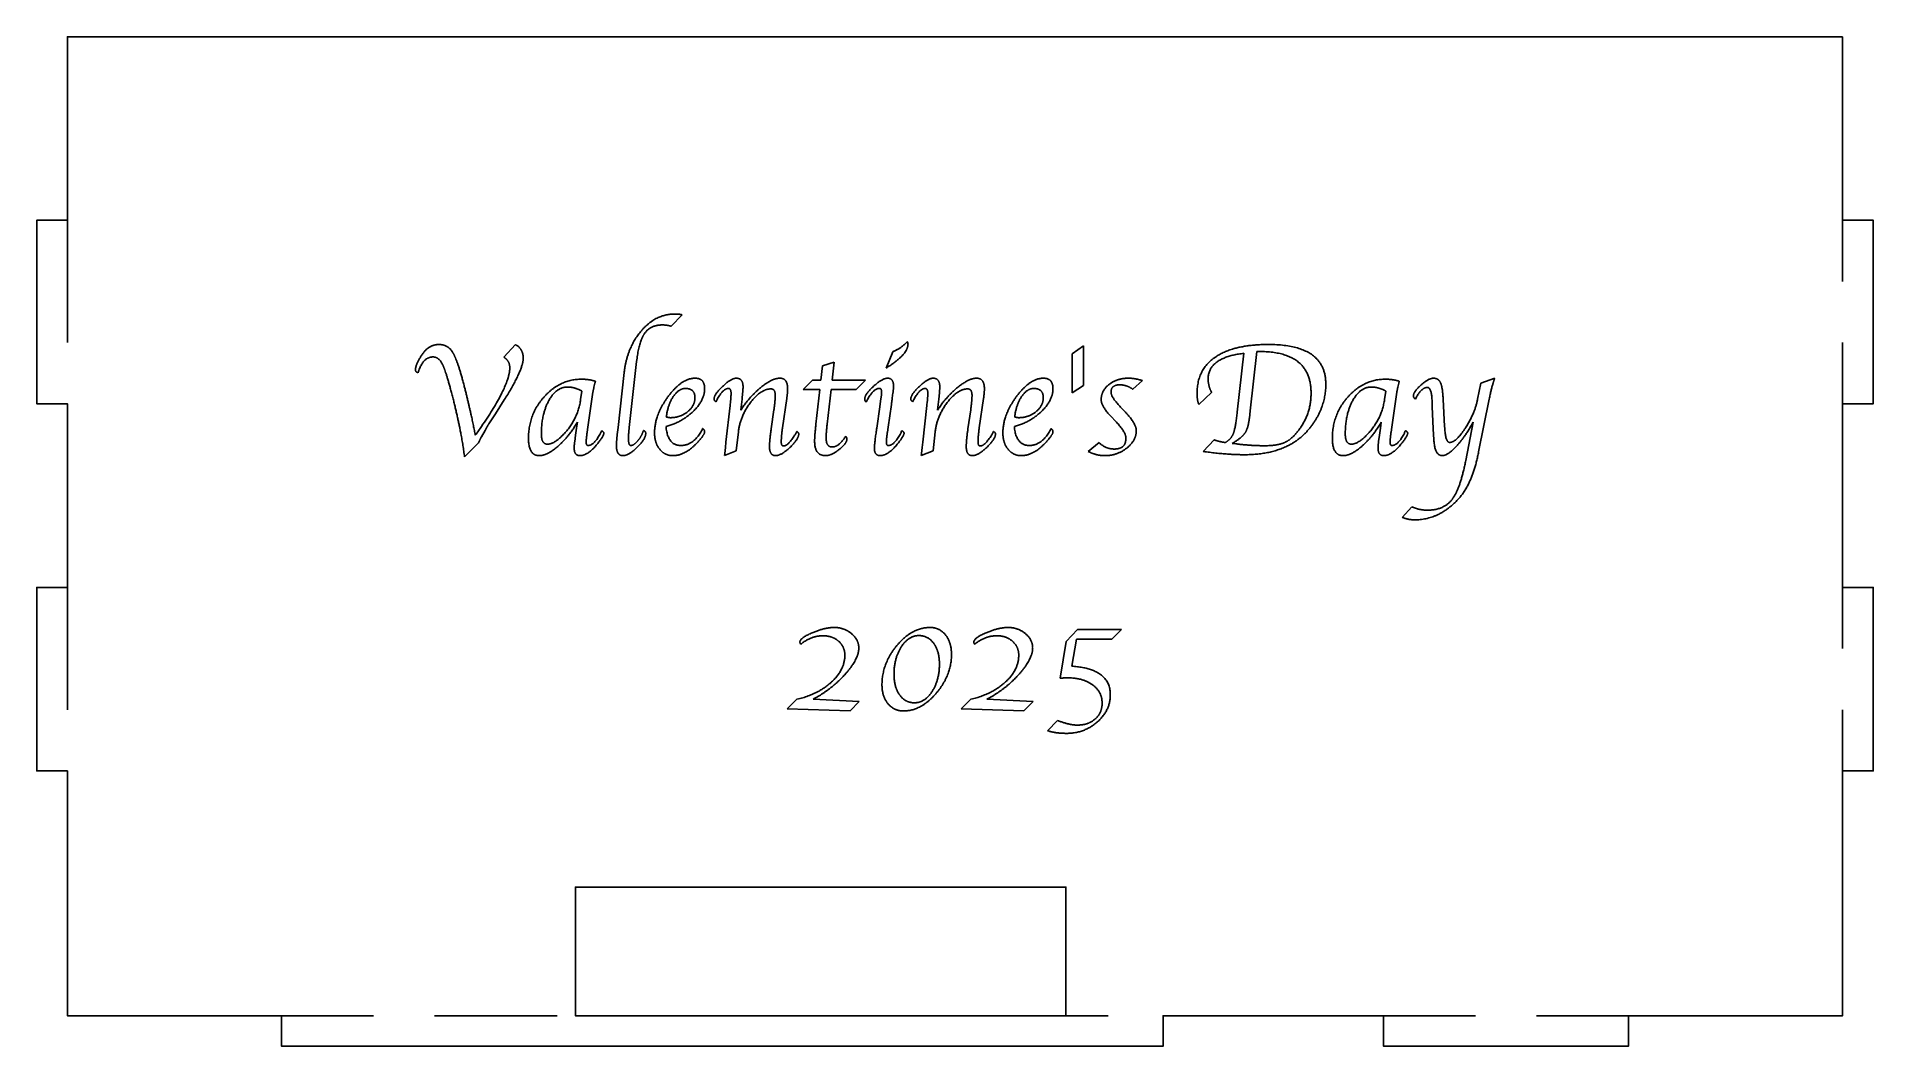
# Model space of a CAD drawing. Header units: inches. Extents: x 0 to 7.5, y 0 to 4.12.
import ezdxf

# ---------------------------------------------------------------- set-up
doc = ezdxf.new("R2010")
doc.units = ezdxf.units.IN
doc.linetypes.add('DASHED', pattern=[0.75, 0.5, -0.25])
doc.layers.get('0').update_dxf_attribs({"linetype": 'CONTINUOUS'})
doc.layers.add('1', color=7, linetype='DASHED')

msp = doc.modelspace()

# ---------------------------------------------------------------- linework, layer by layer
for p, q in [((2.6361, 2.9888), (2.5904, 2.9421)), ((1.9073, 2.8153), (1.9547, 2.8674)), ((4.229, 2.8288), (4.2747, 2.8626)), ((4.2747, 2.8626), (4.2747, 2.7004)), ((2.4498, 2.7982), (2.4198, 2.5285)), ((3.2021, 2.7213), (3.2089, 2.7799)), ((3.2089, 2.7799), (3.2562, 2.7957)), ((3.2562, 2.7957), (3.2481, 2.7213)), ((3.4686, 2.7712), (3.4957, 2.8378)), ((4.229, 2.6698), (4.229, 2.8288)), ((4.9028, 2.5916), (4.9295, 2.8314)), ((4.9823, 2.8388), (4.9553, 2.597)), ((4.9929, 2.8388), (4.9823, 2.8388)), ((2.2795, 2.71), (2.2756, 2.693)), ((2.3741, 2.5285), (2.3989, 2.7525)), ((3.13, 2.684), (3.1677, 2.7213)), ((3.1677, 2.7213), (3.2021, 2.7213)), ((3.2481, 2.7213), (3.3846, 2.7213)), ((3.3846, 2.7213), (3.3469, 2.684)), ((4.2747, 2.7004), (4.229, 2.6698)), ((4.5152, 2.72), (4.4766, 2.6843)), ((5.5624, 2.71), (5.5585, 2.693)), ((5.8843, 2.6444), (5.8969, 2.71)), ((5.8969, 2.71), (5.9541, 2.73)), ((1.9093, 2.6408), (1.8729, 2.5848)), ((2.2212, 2.6424), (2.2264, 2.6772)), ((2.2714, 2.6724), (2.2508, 2.5301)), ((2.8316, 2.618), (2.8335, 2.635)), ((2.8802, 2.644), (2.8776, 2.6222)), ((2.8828, 2.6701), (2.8802, 2.644)), ((3.063, 2.6466), (3.0456, 2.5266)), ((3.1979, 2.684), (3.13, 2.684)), ((3.1821, 2.5417), (3.1979, 2.684)), ((3.2439, 2.684), (3.2278, 2.5417)), ((3.3469, 2.684), (3.2439, 2.684)), ((3.4429, 2.6131), (3.4461, 2.6354)), ((3.4461, 2.6354), (3.4487, 2.6531)), ((3.4966, 2.6698), (3.4938, 2.6482)), ((3.6351, 2.618), (3.637, 2.635)), ((3.6837, 2.644), (3.6811, 2.6222)), ((3.6863, 2.6701), (3.6837, 2.644)), ((3.8665, 2.6466), (3.8491, 2.5266)), ((4.7979, 2.6711), (4.7457, 2.6222)), ((5.5041, 2.6424), (5.5093, 2.6772)), ((5.5543, 2.6724), (5.5337, 2.5301)), ((5.6992, 2.6141), (5.6982, 2.6402)), ((5.7436, 2.6444), (5.7494, 2.5317)), ((5.9316, 2.6444), (5.8885, 2.4284)), ((1.8729, 2.5848), (1.8465, 2.5433)), ((2.8148, 2.4686), (2.8316, 2.618)), ((2.8776, 2.6222), (2.875, 2.5993)), ((2.9993, 2.5224), (3.0105, 2.6003)), ((3.4303, 2.5256), (3.4429, 2.6131)), ((3.4902, 2.6222), (3.477, 2.5301)), ((3.6183, 2.4686), (3.6351, 2.618)), ((3.6811, 2.6222), (3.6785, 2.5993)), ((3.8028, 2.5224), (3.8141, 2.6003)), ((4.4054, 2.5542), (4.3871, 2.5732)), ((4.426, 2.6119), (4.446, 2.5906)), ((4.9553, 2.597), (4.9521, 2.5668)), ((5.7034, 2.523), (5.6992, 2.6141)), ((1.8307, 2.5163), (1.8159, 2.4902)), ((2.1971, 2.4715), (2.2003, 2.4973)), ((2.2003, 2.4973), (2.2045, 2.5256)), ((2.2045, 2.5256), (2.208, 2.5494)), ((2.2508, 2.5301), (2.2479, 2.5095)), ((2.3706, 2.4998), (2.3741, 2.5285)), ((2.8654, 2.5101), (2.8567, 2.4329)), ((3.477, 2.5301), (3.4738, 2.5095)), ((3.6689, 2.5101), (3.6602, 2.4329)), ((4.7638, 2.4303), (4.8085, 2.4776)), ((5.48, 2.4715), (5.4832, 2.4973)), ((5.4832, 2.4973), (5.4874, 2.5256)), ((5.4874, 2.5256), (5.4909, 2.5494)), ((5.5337, 2.5301), (5.5308, 2.5095)), ((5.7056, 2.4783), (5.7034, 2.523)), ((5.8357, 2.3933), (5.8659, 2.5497)), ((1.8034, 2.4641), (1.747, 2.4087)), ((2.8567, 2.4329), (2.8087, 2.4133)), ((2.8087, 2.4133), (2.8097, 2.4223)), ((2.8097, 2.4223), (2.8123, 2.4461)), ((2.8123, 2.4461), (2.8148, 2.4686)), ((3.6602, 2.4329), (3.6122, 2.4133)), ((3.6122, 2.4133), (3.6132, 2.4223)), ((3.6132, 2.4223), (3.6158, 2.4461)), ((3.6158, 2.4461), (3.6183, 2.4686)), ((4.2941, 2.4306), (4.3385, 2.467)), ((5.5766, 2.1606), (5.6162, 2.204)), ((4.1796, 1.5036), (4.2034, 1.6536)), ((4.2034, 1.6536), (4.2504, 1.7028)), ((4.2459, 1.6636), (4.2269, 1.5532)), ((4.3908, 1.6636), (4.2459, 1.6636)), ((4.2504, 1.7028), (4.4294, 1.7028)), ((4.4294, 1.7028), (4.3908, 1.6636)), ((3.0648, 1.3784), (3.1047, 1.4177)), ((3.3214, 1.37), (3.0648, 1.3784)), ((3.1704, 1.4177), (3.359, 1.4083)), ((3.359, 1.4083), (3.3214, 1.37)), ((3.775, 1.3784), (3.8149, 1.4177)), ((4.0315, 1.37), (3.775, 1.3784)), ((3.8805, 1.4177), (4.0692, 1.4083)), ((4.0692, 1.4083), (4.0315, 1.37)), ((4.1281, 1.2895), (4.169, 1.3314))]:
    msp.add_line(p, q)
for points in [[(7.375, 4.125), (0.125, 4.125), (0.125, 3.375), (0, 3.375), (0, 2.625), (0.125, 2.625), (0.125, 1.875), (0, 1.875), (0, 1.125), (0.125, 1.125), (0.125, 0.125), (1, 0.125), (1, 0), (4.6, 0), (4.6, 0.125), (5.5, 0.125), (5.5, 0), (6.5, 0), (6.5, 0.125), (7.375, 0.125), (7.375, 1.125), (7.5, 1.125), (7.5, 1.875), (7.375, 1.875), (7.375, 2.625), (7.5, 2.625), (7.5, 3.375), (7.375, 3.375)], [(4.203, 0.125), (2.2, 0.125), (2.2, 0.6507), (4.203, 0.6507)]]:
    msp.add_lwpolyline(points, close=True)
for points in [[(2.4691, 2.9234), (2.528, 2.992), (2.6046, 2.992)], [(2.555, 2.9473), (2.5067, 2.9473), (2.4826, 2.9131)], [(2.5904, 2.9421), (2.5753, 2.9473), (2.555, 2.9473)], [(2.6046, 2.992), (2.6233, 2.992), (2.6361, 2.9888)], [(1.571, 2.8224), (1.5993, 2.8674), (1.6431, 2.8674)], [(1.6431, 2.8674), (1.6791, 2.8674), (1.6991, 2.8346)], [(1.9547, 2.8674), (1.9868, 2.8494), (1.9868, 2.8117)], [(2.3989, 2.7525), (2.4105, 2.8549), (2.4691, 2.9234)], [(2.4826, 2.9131), (2.4588, 2.8793), (2.4498, 2.7982)], [(3.5581, 2.8694), (3.5581, 2.8262), (3.4686, 2.7712)], [(3.4957, 2.8378), (3.5317, 2.8526), (3.5549, 2.8787)], [(3.5549, 2.8787), (3.5581, 2.8742), (3.5581, 2.8694)], [(4.8136, 2.8163), (4.889, 2.8674), (5.0306, 2.8674)], [(5.0306, 2.8674), (5.2643, 2.8674), (5.2643, 2.7049)], [(1.5465, 2.7651), (1.5475, 2.785), (1.571, 2.8224)], [(1.6186, 2.8166), (1.5764, 2.8166), (1.5578, 2.7522)], [(1.6582, 2.7837), (1.6431, 2.8166), (1.6186, 2.8166)], [(1.7016, 2.6408), (1.6736, 2.7512), (1.6582, 2.7837)], [(1.6991, 2.8346), (1.719, 2.8021), (1.7451, 2.7004)], [(1.9318, 2.7712), (1.9318, 2.8014), (1.9073, 2.8153)], [(1.9868, 2.8117), (1.9868, 2.7641), (1.9093, 2.6408)], [(4.7386, 2.6688), (4.7386, 2.7654), (4.8136, 2.8163)], [(4.9295, 2.8314), (4.7837, 2.8143), (4.7837, 2.7261)], [(5.2041, 2.6688), (5.2041, 2.8388), (4.9929, 2.8388)], [(1.5578, 2.7522), (1.5459, 2.7548), (1.5465, 2.7651)], [(1.7451, 2.7004), (1.7741, 2.5861), (1.7911, 2.4966)], [(1.7911, 2.4966), (1.9318, 2.6936), (1.9318, 2.7712)], [(2.0722, 2.6537), (2.1365, 2.7255), (2.2244, 2.7255)], [(2.2244, 2.7255), (2.2579, 2.7255), (2.2814, 2.7171)], [(2.2814, 2.7171), (2.2798, 2.7113), (2.2795, 2.71)], [(2.5782, 2.6543), (2.6339, 2.7297), (2.6883, 2.7297)], [(2.6883, 2.7297), (2.7276, 2.7297), (2.7276, 2.6875)], [(2.801, 2.6962), (2.8364, 2.7297), (2.8567, 2.7297)], [(2.8567, 2.7297), (2.8844, 2.7297), (2.8844, 2.6943)], [(2.9581, 2.6927), (3.0035, 2.7297), (3.0353, 2.7297)], [(3.0353, 2.7297), (3.0666, 2.7297), (3.0666, 2.6862)], [(3.4171, 2.6965), (3.4535, 2.7297), (3.4751, 2.7297)], [(3.4751, 2.7297), (3.4992, 2.7297), (3.4992, 2.6962)], [(3.6045, 2.6962), (3.6399, 2.7297), (3.6602, 2.7297)], [(3.6602, 2.7297), (3.6879, 2.7297), (3.6879, 2.6943)], [(3.7616, 2.6927), (3.807, 2.7297), (3.8388, 2.7297)], [(3.8388, 2.7297), (3.8701, 2.7297), (3.8701, 2.6862)], [(4.0008, 2.6543), (4.0565, 2.7297), (4.1109, 2.7297)], [(4.1109, 2.7297), (4.1501, 2.7297), (4.1501, 2.6875)], [(4.3469, 2.6415), (4.3469, 2.6788), (4.379, 2.7042)], [(4.379, 2.7042), (4.4116, 2.7297), (4.4589, 2.7297)], [(4.4222, 2.7026), (4.3871, 2.7026), (4.3871, 2.6733)], [(4.4766, 2.6843), (4.4521, 2.7026), (4.4222, 2.7026)], [(4.4589, 2.7297), (4.4846, 2.7297), (4.5152, 2.72)], [(4.7837, 2.7261), (4.7837, 2.6997), (4.7979, 2.6711)], [(5.2643, 2.7049), (5.2643, 2.6077), (5.1986, 2.5256)], [(5.3551, 2.6537), (5.4195, 2.7255), (5.5073, 2.7255)], [(5.5073, 2.7255), (5.5408, 2.7255), (5.5643, 2.7171)], [(5.5643, 2.7171), (5.5627, 2.7113), (5.5624, 2.71)], [(5.622, 2.6569), (5.622, 2.6743), (5.6532, 2.702)], [(5.6532, 2.702), (5.6844, 2.7297), (5.704, 2.7297)], [(5.704, 2.7297), (5.7243, 2.7297), (5.7327, 2.7113)], [(5.7327, 2.7113), (5.7411, 2.6933), (5.7436, 2.6444)], [(5.9541, 2.73), (5.9432, 2.7017), (5.9316, 2.6444)], [(1.747, 2.4087), (1.7342, 2.5111), (1.7016, 2.6408)], [(2.0081, 2.4844), (2.0081, 2.5822), (2.0722, 2.6537)], [(2.0915, 2.6386), (2.0609, 2.5835), (2.0609, 2.5021)], [(2.1671, 2.6936), (2.1221, 2.6936), (2.0915, 2.6386)], [(2.1549, 2.504), (2.2096, 2.5629), (2.2212, 2.6424)], [(2.2264, 2.6772), (2.1971, 2.6936), (2.1671, 2.6936)], [(2.2756, 2.693), (2.2717, 2.6753), (2.2714, 2.6724)], [(2.5229, 2.506), (2.5229, 2.5793), (2.5782, 2.6543)], [(2.5995, 2.6547), (2.5773, 2.6218), (2.5711, 2.5716)], [(2.6497, 2.6878), (2.622, 2.6878), (2.5995, 2.6547)], [(2.688, 2.6502), (2.688, 2.6878), (2.6497, 2.6878)], [(2.6581, 2.5929), (2.688, 2.6173), (2.688, 2.6502)], [(2.7276, 2.6875), (2.7276, 2.6402), (2.6816, 2.5951)], [(2.7659, 2.6437), (2.7659, 2.663), (2.801, 2.6962)], [(2.7733, 2.6331), (2.7659, 2.6392), (2.7659, 2.6437)], [(2.8251, 2.6878), (2.801, 2.6878), (2.7733, 2.6331)], [(2.8354, 2.6672), (2.8354, 2.6878), (2.8251, 2.6878)], [(2.8335, 2.635), (2.8354, 2.655), (2.8354, 2.6672)], [(2.9146, 2.6299), (2.8725, 2.5742), (2.8654, 2.5101)], [(2.875, 2.5993), (2.913, 2.656), (2.9581, 2.6927)], [(2.8844, 2.6943), (2.8844, 2.6852), (2.8828, 2.6701)], [(2.9983, 2.6859), (2.9571, 2.6859), (2.9146, 2.6299)], [(3.016, 2.6605), (3.016, 2.6859), (2.9983, 2.6859)], [(3.0105, 2.6003), (3.016, 2.6383), (3.016, 2.6605)], [(3.0666, 2.6862), (3.0666, 2.673), (3.063, 2.6466)], [(3.3811, 2.6437), (3.3811, 2.6634), (3.4171, 2.6965)], [(3.3872, 2.6328), (3.3811, 2.6383), (3.3811, 2.6437)], [(3.4413, 2.6881), (3.4162, 2.6881), (3.3872, 2.6328)], [(3.4503, 2.672), (3.4503, 2.6881), (3.4413, 2.6881)], [(3.4487, 2.6531), (3.4503, 2.6643), (3.4503, 2.672)], [(3.4938, 2.6482), (3.4934, 2.6457), (3.4902, 2.6222)], [(3.4992, 2.6962), (3.4992, 2.6898), (3.4966, 2.6698)], [(3.5694, 2.6437), (3.5694, 2.663), (3.6045, 2.6962)], [(3.5768, 2.6331), (3.5694, 2.6392), (3.5694, 2.6437)], [(3.6286, 2.6878), (3.6045, 2.6878), (3.5768, 2.6331)], [(3.6389, 2.6672), (3.6389, 2.6878), (3.6286, 2.6878)], [(3.637, 2.635), (3.6389, 2.655), (3.6389, 2.6672)], [(3.7181, 2.6299), (3.676, 2.5742), (3.6689, 2.5101)], [(3.6785, 2.5993), (3.7165, 2.656), (3.7616, 2.6927)], [(3.6879, 2.6943), (3.6879, 2.6852), (3.6863, 2.6701)], [(3.8018, 2.6859), (3.7606, 2.6859), (3.7181, 2.6299)], [(3.8195, 2.6605), (3.8195, 2.6859), (3.8018, 2.6859)], [(3.8141, 2.6003), (3.8195, 2.6383), (3.8195, 2.6605)], [(3.8701, 2.6862), (3.8701, 2.673), (3.8665, 2.6466)], [(3.9454, 2.506), (3.9454, 2.5793), (4.0008, 2.6543)], [(4.022, 2.6547), (3.9998, 2.6218), (3.9937, 2.5716)], [(4.0722, 2.6878), (4.0446, 2.6878), (4.022, 2.6547)], [(4.1105, 2.6502), (4.1105, 2.6878), (4.0722, 2.6878)], [(4.0806, 2.5929), (4.1105, 2.6173), (4.1105, 2.6502)], [(4.1501, 2.6875), (4.1501, 2.6402), (4.1041, 2.5951)], [(4.3871, 2.5732), (4.3469, 2.6154), (4.3469, 2.6415)], [(4.3871, 2.6733), (4.3871, 2.6524), (4.426, 2.6119)], [(4.7457, 2.6222), (4.7386, 2.6379), (4.7386, 2.6688)], [(5.1626, 2.5301), (5.2041, 2.5919), (5.2041, 2.6688)], [(5.291, 2.4844), (5.291, 2.5822), (5.3551, 2.6537)], [(5.3744, 2.6386), (5.3438, 2.5835), (5.3438, 2.5021)], [(5.45, 2.6936), (5.405, 2.6936), (5.3744, 2.6386)], [(5.4378, 2.504), (5.4925, 2.5629), (5.5041, 2.6424)], [(5.5093, 2.6772), (5.48, 2.6936), (5.45, 2.6936)], [(5.5585, 2.693), (5.5547, 2.6753), (5.5543, 2.6724)], [(5.6303, 2.6444), (5.622, 2.6502), (5.622, 2.6569)], [(5.6793, 2.692), (5.6541, 2.692), (5.6303, 2.6444)], [(5.6982, 2.6402), (5.6953, 2.692), (5.6793, 2.692)], [(5.8347, 2.5269), (5.8734, 2.5867), (5.8843, 2.6444)], [(2.6816, 2.5951), (2.6358, 2.5501), (2.5699, 2.5323)], [(2.5711, 2.5716), (2.5805, 2.5684), (2.5882, 2.5684)], [(2.5882, 2.5684), (2.6281, 2.5684), (2.6581, 2.5929)], [(4.1041, 2.5951), (4.0584, 2.5501), (3.9924, 2.5323)], [(3.9937, 2.5716), (4.003, 2.5684), (4.0108, 2.5684)], [(4.0108, 2.5684), (4.0507, 2.5684), (4.0806, 2.5929)], [(4.4479, 2.485), (4.4479, 2.5098), (4.4054, 2.5542)], [(4.446, 2.5906), (4.4904, 2.5443), (4.4904, 2.5159)], [(4.8867, 2.5034), (4.8954, 2.5259), (4.9028, 2.5916)], [(4.9521, 2.5668), (4.9472, 2.5246), (4.934, 2.5053)], [(1.8159, 2.4902), (1.8127, 2.4847), (1.8034, 2.4641)], [(1.8465, 2.5433), (1.8442, 2.5398), (1.8307, 2.5163)], [(2.0522, 2.4133), (2.0081, 2.4133), (2.0081, 2.4844)], [(2.0609, 2.5021), (2.0609, 2.4602), (2.0857, 2.4602)], [(2.0857, 2.4602), (2.1143, 2.4602), (2.1549, 2.504)], [(2.208, 2.5494), (2.1716, 2.4895), (2.1279, 2.4512)], [(2.2479, 2.5095), (2.2437, 2.4789), (2.2437, 2.4686)], [(2.2518, 2.4548), (2.2788, 2.4548), (2.3071, 2.5153)], [(2.3158, 2.505), (2.3158, 2.4937), (2.2882, 2.4596)], [(2.3071, 2.5153), (2.3158, 2.5101), (2.3158, 2.505)], [(2.3677, 2.4519), (2.3677, 2.4754), (2.3706, 2.4998)], [(2.4198, 2.5285), (2.4163, 2.4973), (2.4163, 2.4837)], [(2.4163, 2.4837), (2.4163, 2.4548), (2.4263, 2.4548)], [(2.4871, 2.5047), (2.4871, 2.4815), (2.4523, 2.4474)], [(2.4543, 2.4738), (2.4704, 2.4931), (2.4778, 2.5163)], [(2.4778, 2.5163), (2.4871, 2.5117), (2.4871, 2.5047)], [(2.5441, 2.4393), (2.5229, 2.4654), (2.5229, 2.506)], [(2.5699, 2.5323), (2.5763, 2.4548), (2.631, 2.4548)], [(2.707, 2.477), (2.6519, 2.4133), (2.5982, 2.4133)], [(2.631, 2.4548), (2.6851, 2.4548), (2.7195, 2.524)], [(2.7276, 2.5111), (2.7276, 2.5011), (2.707, 2.477)], [(2.7195, 2.524), (2.7276, 2.5185), (2.7276, 2.5111)], [(2.9925, 2.4493), (2.9925, 2.4757), (2.9993, 2.5224)], [(3.0456, 2.5266), (3.0405, 2.4905), (3.0405, 2.4696)], [(3.0495, 2.4528), (3.0717, 2.4528), (3.1042, 2.5121)], [(3.1119, 2.5021), (3.1119, 2.4812), (3.0759, 2.447)], [(3.1042, 2.5121), (3.1119, 2.5072), (3.1119, 2.5021)], [(3.1767, 2.4718), (3.1767, 2.4934), (3.1821, 2.5417)], [(3.2278, 2.5417), (3.2237, 2.5034), (3.2237, 2.485)], [(3.2237, 2.485), (3.2237, 2.4487), (3.2484, 2.4487)], [(3.2484, 2.4487), (3.2752, 2.4487), (3.3038, 2.4924)], [(3.3086, 2.4815), (3.3086, 2.4635), (3.2768, 2.4384)], [(3.3038, 2.4924), (3.3086, 2.4863), (3.3086, 2.4815)], [(3.4207, 2.4445), (3.4207, 2.4577), (3.4303, 2.5256)], [(3.4738, 2.5095), (3.4696, 2.4789), (3.4696, 2.4686)], [(3.4777, 2.4548), (3.5047, 2.4548), (3.5333, 2.5153)], [(3.542, 2.5053), (3.542, 2.4937), (3.514, 2.4596)], [(3.5333, 2.5153), (3.542, 2.5101), (3.542, 2.5053)], [(3.796, 2.4493), (3.796, 2.4757), (3.8028, 2.5224)], [(3.8491, 2.5266), (3.844, 2.4905), (3.844, 2.4696)], [(3.853, 2.4528), (3.8752, 2.4528), (3.9077, 2.5121)], [(3.9155, 2.5021), (3.9155, 2.4812), (3.8794, 2.447)], [(3.9077, 2.5121), (3.9155, 2.5072), (3.9155, 2.5021)], [(3.9667, 2.4393), (3.9454, 2.4654), (3.9454, 2.506)], [(3.9924, 2.5323), (3.9988, 2.4548), (4.0536, 2.4548)], [(4.1295, 2.477), (4.0745, 2.4133), (4.0207, 2.4133)], [(4.0536, 2.4548), (4.1076, 2.4548), (4.1421, 2.524)], [(4.1501, 2.5111), (4.1501, 2.5011), (4.1295, 2.477)], [(4.1421, 2.524), (4.1501, 2.5185), (4.1501, 2.5111)], [(4.4016, 2.4403), (4.4479, 2.4403), (4.4479, 2.485)], [(4.4904, 2.5159), (4.4904, 2.4754), (4.4515, 2.4442)], [(4.8085, 2.4776), (4.8249, 2.4715), (4.8542, 2.4667)], [(4.8542, 2.4667), (4.878, 2.4812), (4.8867, 2.5034)], [(4.934, 2.5053), (4.9208, 2.486), (4.8822, 2.4635)], [(5.1986, 2.5256), (5.1114, 2.4171), (4.9327, 2.4171)], [(5.1017, 2.4696), (5.133, 2.4857), (5.1626, 2.5301)], [(5.3351, 2.4133), (5.291, 2.4133), (5.291, 2.4844)], [(5.3438, 2.5021), (5.3438, 2.4602), (5.3686, 2.4602)], [(5.3686, 2.4602), (5.3973, 2.4602), (5.4378, 2.504)], [(5.4909, 2.5494), (5.4546, 2.4895), (5.4108, 2.4512)], [(5.5308, 2.5095), (5.5267, 2.4789), (5.5267, 2.4686)], [(5.5347, 2.4548), (5.5617, 2.4548), (5.5901, 2.5153)], [(5.5988, 2.505), (5.5988, 2.4937), (5.5711, 2.4596)], [(5.5901, 2.5153), (5.5988, 2.5101), (5.5988, 2.505)], [(5.7398, 2.4133), (5.7089, 2.4133), (5.7056, 2.4783)], [(5.7494, 2.5317), (5.7526, 2.4673), (5.77, 2.4673)], [(5.77, 2.4673), (5.7961, 2.4673), (5.8347, 2.5269)], [(5.8659, 2.5497), (5.8334, 2.4905), (5.7977, 2.4519)], [(2.1279, 2.4512), (2.0844, 2.4133), (2.0522, 2.4133)], [(2.1948, 2.4448), (2.1948, 2.4545), (2.1971, 2.4715)], [(2.2183, 2.4133), (2.1948, 2.4133), (2.1948, 2.4448)], [(2.2882, 2.4596), (2.2505, 2.4133), (2.2183, 2.4133)], [(2.2437, 2.4686), (2.2437, 2.4548), (2.2518, 2.4548)], [(2.3944, 2.4133), (2.3677, 2.4133), (2.3677, 2.4519)], [(2.4523, 2.4474), (2.4179, 2.4133), (2.3944, 2.4133)], [(2.4263, 2.4548), (2.4382, 2.4548), (2.4543, 2.4738)], [(2.5982, 2.4133), (2.5654, 2.4133), (2.5441, 2.4393)], [(3.0176, 2.4133), (2.9925, 2.4133), (2.9925, 2.4493)], [(3.0759, 2.447), (3.0402, 2.4133), (3.0176, 2.4133)], [(3.0405, 2.4696), (3.0405, 2.4528), (3.0495, 2.4528)], [(3.2224, 2.4133), (3.1767, 2.4133), (3.1767, 2.4718)], [(3.2768, 2.4384), (3.2452, 2.4133), (3.2224, 2.4133)], [(3.4442, 2.4133), (3.4207, 2.4133), (3.4207, 2.4445)], [(3.514, 2.4596), (3.4764, 2.4133), (3.4442, 2.4133)], [(3.4696, 2.4686), (3.4696, 2.4548), (3.4777, 2.4548)], [(3.8211, 2.4133), (3.796, 2.4133), (3.796, 2.4493)], [(3.8794, 2.447), (3.8437, 2.4133), (3.8211, 2.4133)], [(3.844, 2.4696), (3.844, 2.4528), (3.853, 2.4528)], [(4.0207, 2.4133), (3.9879, 2.4133), (3.9667, 2.4393)], [(4.3617, 2.4133), (4.3256, 2.4133), (4.2941, 2.4306)], [(4.3385, 2.467), (4.3636, 2.4403), (4.4016, 2.4403)], [(4.4515, 2.4442), (4.4125, 2.4133), (4.3617, 2.4133)], [(4.9327, 2.4171), (4.8577, 2.4171), (4.7638, 2.4303)], [(4.8822, 2.4635), (4.9527, 2.4538), (5.0139, 2.4538)], [(5.0139, 2.4538), (5.0708, 2.4538), (5.1017, 2.4696)], [(5.4108, 2.4512), (5.3673, 2.4133), (5.3351, 2.4133)], [(5.4777, 2.4448), (5.4777, 2.4545), (5.48, 2.4715)], [(5.5012, 2.4133), (5.4777, 2.4133), (5.4777, 2.4448)], [(5.5711, 2.4596), (5.5334, 2.4133), (5.5012, 2.4133)], [(5.5267, 2.4686), (5.5267, 2.4548), (5.5347, 2.4548)], [(5.7977, 2.4519), (5.7623, 2.4133), (5.7398, 2.4133)], [(5.8885, 2.4284), (5.8631, 2.3016), (5.8099, 2.241)], [(5.7797, 2.234), (5.8132, 2.2774), (5.8357, 2.3933)], [(5.6162, 2.204), (5.6464, 2.1905), (5.6793, 2.1905)], [(5.8099, 2.241), (5.7304, 2.1509), (5.6258, 2.1509)], [(5.6793, 2.1905), (5.7462, 2.1905), (5.7797, 2.234)], [(5.6258, 2.1509), (5.6039, 2.1509), (5.5766, 2.1606)], [(3.1166, 1.6513), (3.1166, 1.6684), (3.1672, 1.6896)], [(3.1195, 1.6427), (3.1166, 1.6494), (3.1166, 1.6513)], [(3.2103, 1.6774), (3.1633, 1.6774), (3.1195, 1.6427)], [(3.1672, 1.6896), (3.2177, 1.7112), (3.2576, 1.7112)], [(3.2747, 1.6549), (3.2493, 1.6774), (3.2103, 1.6774)], [(3.2576, 1.7112), (3.2972, 1.7112), (3.3272, 1.6861)], [(3.3001, 1.5979), (3.3001, 1.6323), (3.2747, 1.6549)], [(3.3272, 1.6861), (3.3571, 1.661), (3.3571, 1.6278)], [(3.5129, 1.6378), (3.5741, 1.7112), (3.6481, 1.7112)], [(3.6027, 1.6781), (3.5606, 1.6781), (3.5306, 1.6317)], [(3.6632, 1.6459), (3.6401, 1.6781), (3.6027, 1.6781)], [(3.6481, 1.7112), (3.6874, 1.7112), (3.7115, 1.6806)], [(3.7115, 1.6806), (3.7357, 1.6504), (3.7357, 1.6008)], [(3.8268, 1.6513), (3.8268, 1.6684), (3.8773, 1.6896)], [(3.8297, 1.6427), (3.8268, 1.6494), (3.8268, 1.6513)], [(3.9205, 1.6774), (3.8735, 1.6774), (3.8297, 1.6427)], [(3.8773, 1.6896), (3.9279, 1.7112), (3.9678, 1.7112)], [(3.9848, 1.6549), (3.9594, 1.6774), (3.9205, 1.6774)], [(3.9678, 1.7112), (4.0074, 1.7112), (4.0373, 1.6861)], [(4.0103, 1.5979), (4.0103, 1.6323), (3.9848, 1.6549)], [(4.0373, 1.6861), (4.0672, 1.661), (4.0672, 1.6278)], [(3.246, 1.4885), (3.3001, 1.5384), (3.3001, 1.5979)], [(3.3571, 1.6278), (3.3571, 1.5828), (3.3027, 1.5216)], [(3.4518, 1.4759), (3.4518, 1.5648), (3.5129, 1.6378)], [(3.5306, 1.6317), (3.501, 1.5857), (3.501, 1.5203)], [(3.6864, 1.5622), (3.6864, 1.614), (3.6632, 1.6459)], [(3.7357, 1.6008), (3.7357, 1.5155), (3.6735, 1.4428)], [(3.9562, 1.4885), (4.0103, 1.5384), (4.0103, 1.5979)], [(4.0672, 1.6278), (4.0672, 1.5828), (4.0128, 1.5216)], [(3.3027, 1.5216), (3.2486, 1.4605), (3.1704, 1.4177)], [(3.501, 1.5203), (3.501, 1.4675), (3.5239, 1.4354)], [(3.6565, 1.4498), (3.6864, 1.4962), (3.6864, 1.5622)], [(4.0128, 1.5216), (3.9588, 1.4605), (3.8805, 1.4177)], [(4.2086, 1.5055), (4.1963, 1.5055), (4.1796, 1.5036)], [(4.3116, 1.4769), (4.2726, 1.5055), (4.2086, 1.5055)], [(4.2269, 1.5532), (4.3843, 1.5422), (4.3843, 1.4366)], [(3.1047, 1.4177), (3.192, 1.4386), (3.246, 1.4885)], [(3.4762, 1.3999), (3.4518, 1.4299), (3.4518, 1.4759)], [(3.5239, 1.4354), (3.547, 1.4035), (3.5847, 1.4035)], [(3.6735, 1.4428), (3.6117, 1.37), (3.539, 1.37)], [(3.5847, 1.4035), (3.6269, 1.4035), (3.6565, 1.4498)], [(3.8149, 1.4177), (3.9021, 1.4386), (3.9562, 1.4885)], [(4.3508, 1.4019), (4.3508, 1.4486), (4.3116, 1.4769)], [(4.3843, 1.4366), (4.3843, 1.3723), (4.3315, 1.3256)], [(3.539, 1.37), (3.501, 1.37), (3.4762, 1.3999)], [(4.3228, 1.3375), (4.3508, 1.3623), (4.3508, 1.4019)], [(4.206, 1.2786), (4.1603, 1.2786), (4.1281, 1.2895)], [(4.169, 1.3314), (4.2147, 1.3124), (4.2498, 1.3124)], [(4.3315, 1.3256), (4.2787, 1.2786), (4.206, 1.2786)], [(4.2498, 1.3124), (4.2948, 1.3124), (4.3228, 1.3375)]]:
    msp.add_open_spline(points, degree=2)
at = {"layer": '1'}
for p, q in [((7.375, 4.125), (0.125, 4.125)), ((0.125, 4.125), (0.125, 0.125)), ((7.375, 0.125), (7.375, 4.125)), ((0.125, 0.125), (7.375, 0.125))]:
    msp.add_line(p, q, dxfattribs=at)

doc.saveas('drawing.dxf')
